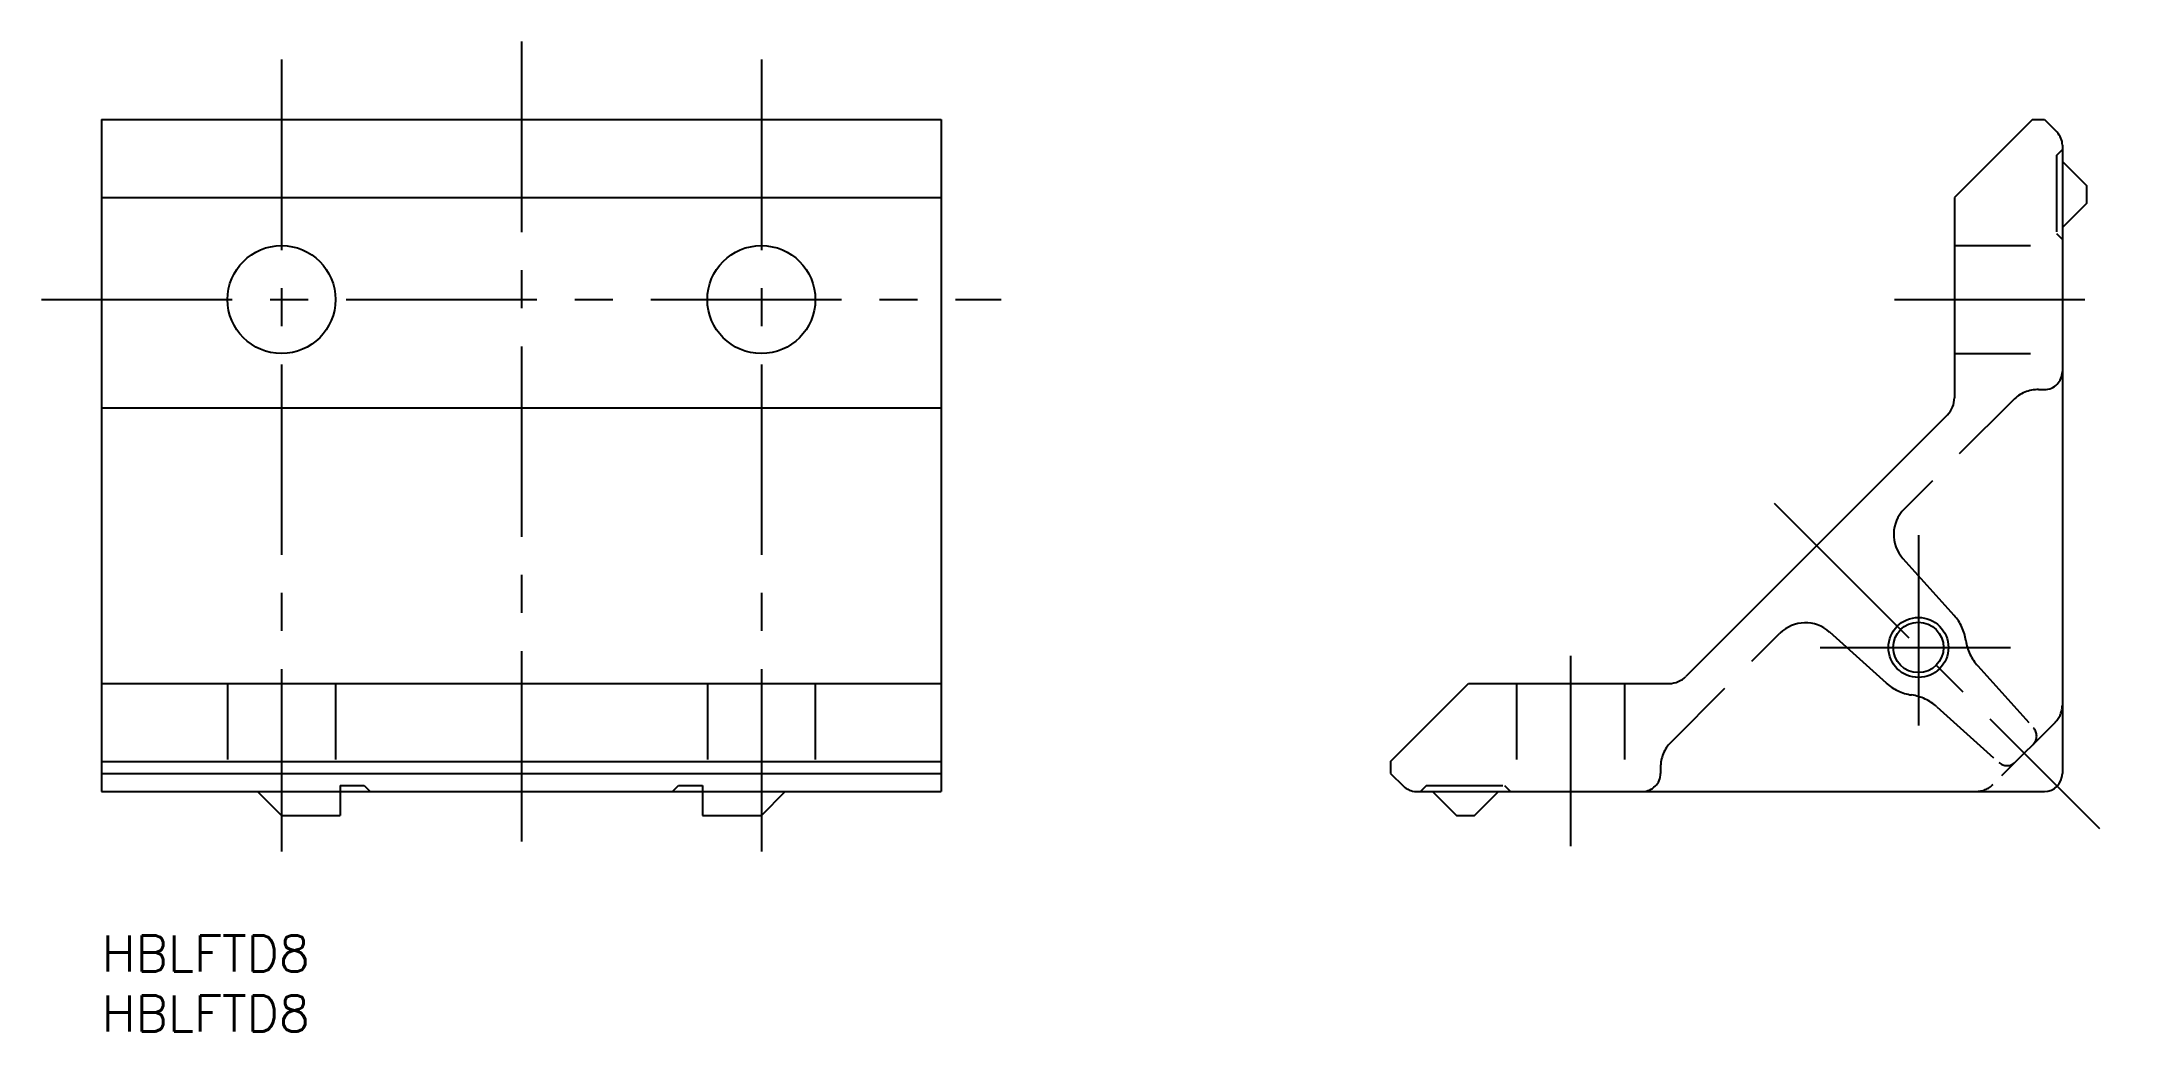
# Model space of a CAD drawing. Extents: x -5 to 168, y -8 to 74.
import ezdxf

# ---------------------------------------------------------------- set-up
doc = ezdxf.new("R2010")
doc.units = 0
doc.header["$LTSCALE"] = 0.5
doc.linetypes.add('CENTER', pattern=[50.8, 31.75, -6.35, 6.35, -6.35])
doc.linetypes.add('DASHED', pattern=[19.05, 12.7, -6.35])
for name, color, linetype in [('MSM_CENTER', 1, 'CENTER'), ('MSM_CONTINUOUS', 7, 'CONTINUOUS'), ('MSM_DASHED', 4, 'DASHED'), ('MSM_NARROW', 5, 'CONTINUOUS'), ('MSM_PART_NUMBER', 7, 'CONTINUOUS')]:
    doc.layers.add(name, color=color, linetype=linetype)
doc.styles.get("Standard").update_dxf_attribs({"font": 'txt.shx', "height": 3, "bigfont": 'bigfont.shx'})

msp = doc.modelspace()

# ---------------------------------------------------------------- linework, layer by layer
at = {"layer": 'MSM_CENTER'}
for p, q in [((15, 73), (15, 7)), ((35, 74.5), (35, 5.5)), ((55, 73), (55, 7)), ((-5, 53), (75, 53)), ((149.46, 53), (168.46, 53)), ((139.44, 36.02), (166.56, 8.9)), ((151.46, 33.37), (151.46, 15.78)), ((122.46, 23.3), (122.46, 7)), ((143.27, 24), (160.06, 24))]:
    msp.add_line(p, q, dxfattribs=at)
at = {"layer": 'MSM_CONTINUOUS'}
for p, q in [((0, 68), (70, 68)), ((0, 68), (0, 12)), ((70, 68), (70, 12)), ((160.96, 68), (154.46, 61.5)), ((160.96, 68), (161.96, 68)), ((161.96, 68), (163.03, 66.94)), ((163.46, 65.88), (163.46, 13.5)), ((163.46, 64.5), (165.46, 62.5)), ((165.46, 62.5), (165.46, 61)), ((0, 61.5), (70, 61.5)), ((154.46, 61.5), (154.46, 44.8)), ((165.46, 61), (163.46, 59)), ((0, 43.97), (70, 43.97)), ((153.88, 43.38), (132.08, 21.59)), ((0, 21), (70, 21)), ((107.46, 14.5), (113.96, 21)), ((113.96, 21), (116.04, 21)), ((116.04, 21), (130.67, 21)), ((0, 14.5), (70, 14.5)), ((107.46, 14.5), (107.46, 13.5)), ((0, 13.5), (70, 13.5)), ((107.46, 13.5), (108.53, 12.44)), ((0, 12), (70, 12)), ((13, 12), (15, 10)), ((19.9, 12), (19.9, 10)), ((50.1, 12), (50.1, 10)), ((55, 10), (57, 12)), ((109.59, 12), (161.96, 12)), ((110.96, 12), (112.96, 10)), ((114.46, 10), (116.46, 12)), ((15, 10), (19.9, 10)), ((50.1, 10), (55, 10)), ((112.96, 10), (114.46, 10))]:
    msp.add_line(p, q, dxfattribs=at)
for centre, radius in [((15, 53), 4.5), ((55, 53), 4.5), ((151.46, 24), 2.1)]:
    msp.add_circle(centre, radius, dxfattribs=at)
for centre, radius, start, end in [((161.96, 65.88), 1.5, 0, 45), ((152.46, 44.8), 2, 315, 0), ((130.67, 23), 2, 270, 315), ((109.59, 13.5), 1.5, 225, 270), ((161.96, 13.5), 1.5, 270, 0)]:
    msp.add_arc(centre, radius, start, end, dxfattribs=at)
at = {"layer": 'MSM_DASHED'}
for p, q in [((162.96, 65), (163.46, 65.5)), ((162.96, 65), (162.96, 58.5)), ((154.46, 57.5), (163.46, 57.5)), ((162.96, 58.5), (163.46, 58)), ((154.46, 48.5), (163.46, 48.5)), ((161.48, 45.5), (161.96, 45.5)), ((159.36, 44.62), (150.28, 35.54)), ((150.17, 31.41), (154.44, 26.68)), ((130.84, 16.11), (139.92, 25.19)), ((144.05, 25.29), (148.79, 21.03)), ((10.5, 21), (10.5, 12)), ((19.5, 21), (19.5, 12)), ((50.5, 21), (50.5, 12)), ((59.5, 21), (59.5, 12)), ((117.96, 21), (117.96, 12)), ((126.96, 21), (126.96, 12)), ((156.41, 22.47), (161.06, 17.3)), ((153, 19.05), (158.16, 14.4)), ((162.88, 17.78), (157.69, 12.59)), ((129.96, 13.99), (129.96, 13.5)), ((19.9, 12.5), (21.9, 12.5)), ((19.9, 12.5), (19.9, 12)), ((21.9, 12.5), (22.4, 12)), ((47.6, 12), (48.1, 12.5)), ((48.1, 12.5), (50.1, 12.5)), ((50.1, 12.5), (50.1, 12)), ((110.46, 12.5), (109.96, 12)), ((110.46, 12.5), (116.96, 12.5)), ((116.96, 12.5), (117.46, 12))]:
    msp.add_line(p, q, dxfattribs=at)
for centre, radius, start, end in [((161.96, 47), 1.5, 270, 0), ((161.48, 42.5), 3, 90, 135), ((152.4, 33.42), 3, 135, 222), ((142.04, 23.06), 3, 48, 135), ((151.46, 24), 4, 8.2264, 42), ((159.38, 25.14), 4, 188.2264, 222), ((151.46, 24), 4, 228, 261.7737), ((150.32, 16.08), 4, 48, 81.7737), ((161.46, 19.19), 2, 315, 0), ((132.96, 13.99), 3, 135, 180), ((160.32, 16.63), 1, 315, 42), ((158.83, 15.15), 1, 228, 315), ((128.46, 13.5), 1.5, 270, 0), ((156.27, 14), 2, 270, 315)]:
    msp.add_arc(centre, radius, start, end, dxfattribs=at)
at = {"layer": 'MSM_NARROW'}
msp.add_circle((151.46, 24), 2.5, dxfattribs=at)

# ---------------------------------------------------------------- texts
at = {"layer": 'MSM_PART_NUMBER'}
for p in [(0, -3), (0, -8)]:
    msp.add_text('HBLFTD8', height=3, dxfattribs=at).set_placement(p)

doc.saveas('drawing.dxf')
